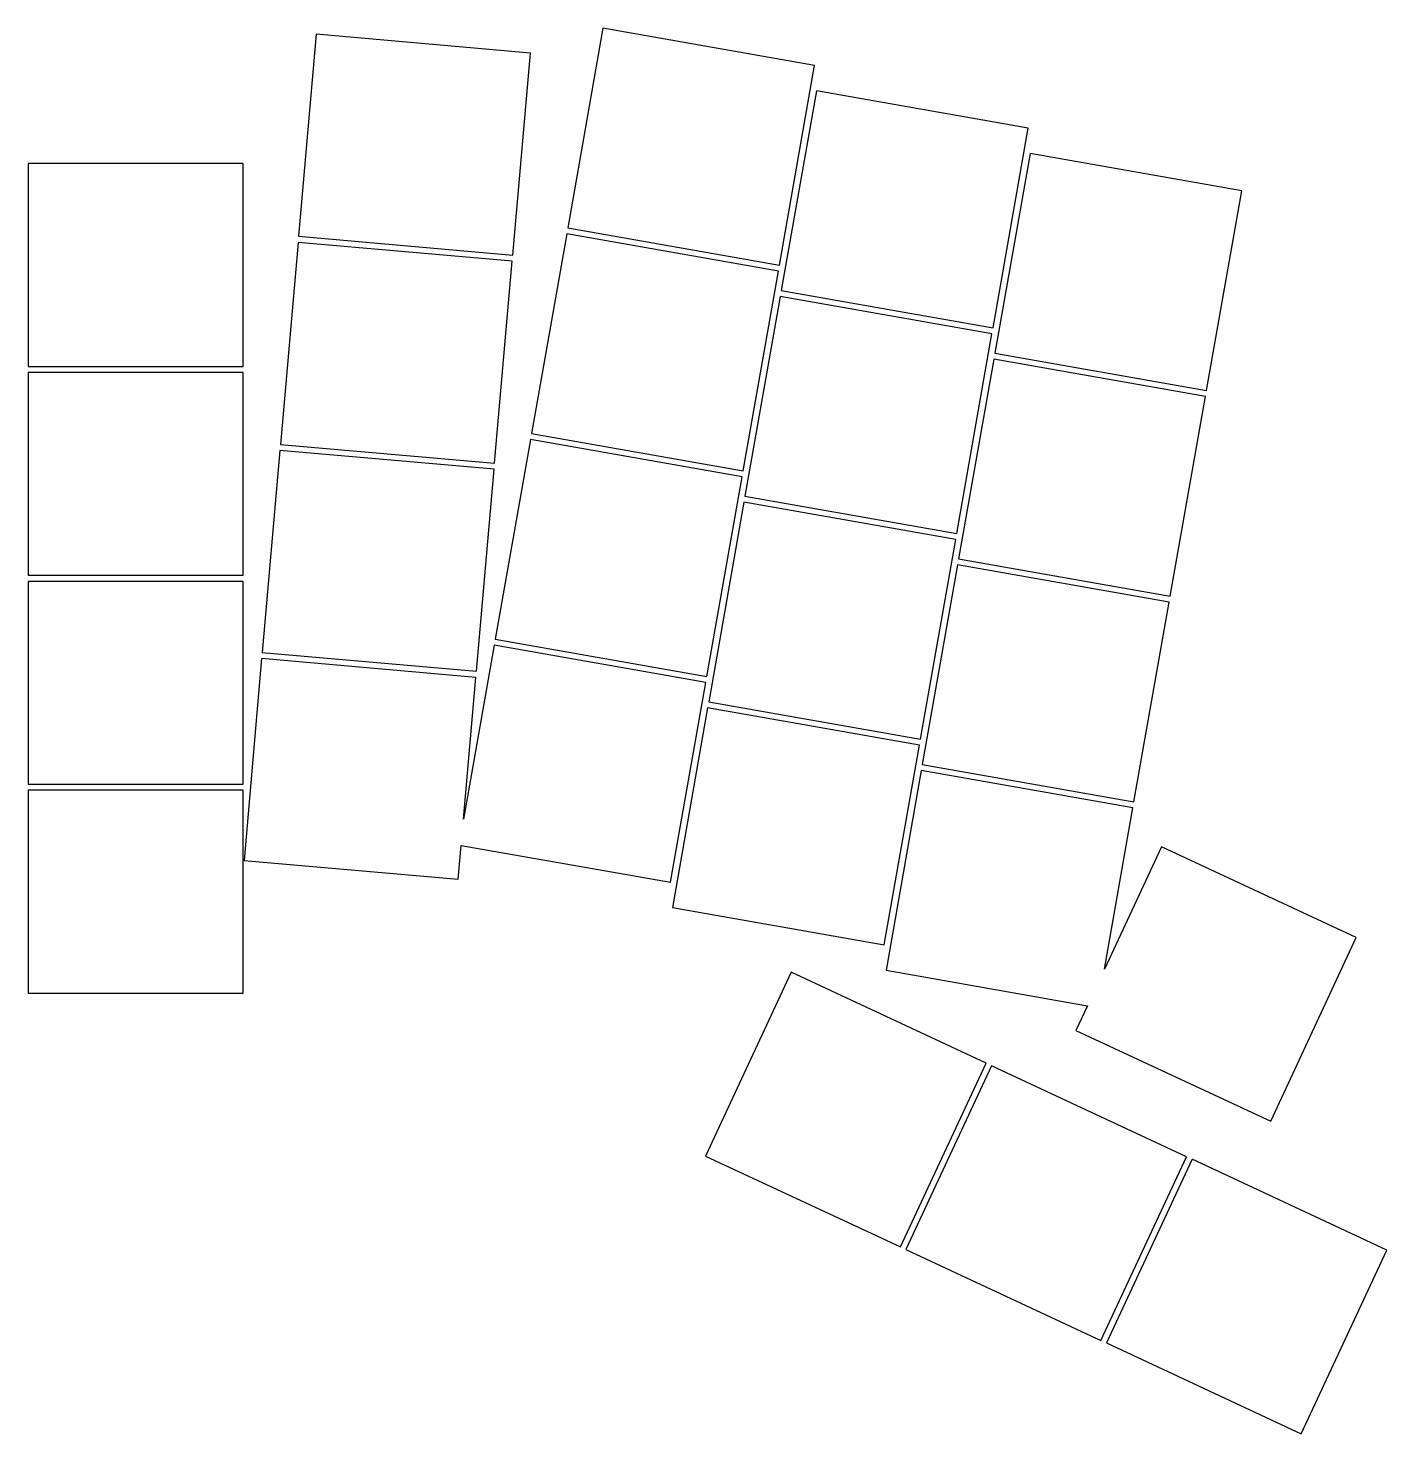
# Model space of a CAD drawing. Header units: millimetres. Extents: x 91 to 202, y -144 to -30.
import ezdxf

# ---------------------------------------------------------------- set-up
doc = ezdxf.new("R2010")
doc.units = ezdxf.units.MM

msp = doc.modelspace()

# ---------------------------------------------------------------- linework, layer by layer
for p, q in [((138.04, -29.72), (135.17, -45.97)), ((155.27, -32.76), (138.04, -29.72)), ((114.71, -30.22), (113.27, -46.66)), ((132.14, -31.75), (114.71, -30.22)), ((130.7, -48.19), (132.14, -31.75)), ((152.41, -49.01), (155.27, -32.76)), ((155.42, -34.81), (152.55, -51.06)), ((172.65, -37.85), (155.42, -34.81)), ((169.79, -54.1), (172.65, -37.85)), ((172.8, -39.91), (169.93, -56.16)), ((190.03, -42.95), (172.8, -39.91)), ((108.75, -40.75), (91.25, -40.75)), ((91.25, -40.75), (91.25, -57.25)), ((108.75, -57.25), (108.75, -40.75)), ((187.17, -59.2), (190.03, -42.95)), ((113.27, -46.66), (130.7, -48.19)), ((135.09, -46.46), (132.22, -62.71)), ((152.32, -49.5), (135.09, -46.46)), ((135.17, -45.97), (152.41, -49.01)), ((113.23, -47.16), (111.79, -63.6)), ((130.66, -48.68), (113.23, -47.16)), ((129.22, -65.12), (130.66, -48.68)), ((149.46, -65.75), (152.32, -49.5)), ((152.55, -51.06), (169.79, -54.1)), ((152.47, -51.56), (149.6, -67.8)), ((169.7, -54.59), (152.47, -51.56)), ((166.84, -70.84), (169.7, -54.59)), ((169.85, -56.65), (166.98, -72.9)), ((187.08, -59.69), (169.85, -56.65)), ((169.93, -56.16), (187.17, -59.2)), ((91.25, -57.25), (108.75, -57.25)), ((108.75, -57.75), (91.25, -57.75)), ((91.25, -57.75), (91.25, -74.25)), ((108.75, -74.25), (108.75, -57.75)), ((184.21, -75.94), (187.08, -59.69)), ((132.22, -62.71), (149.46, -65.75)), ((111.79, -63.6), (129.22, -65.12)), ((132.13, -63.2), (129.27, -79.45)), ((149.37, -66.24), (132.13, -63.2)), ((111.75, -64.09), (110.31, -80.53)), ((129.18, -65.62), (111.75, -64.09)), ((127.74, -82.06), (129.18, -65.62)), ((146.5, -82.49), (149.37, -66.24)), ((149.51, -68.3), (146.65, -84.55)), ((166.75, -71.34), (149.51, -68.3)), ((149.6, -67.8), (166.84, -70.84)), ((163.88, -87.59), (166.75, -71.34)), ((166.98, -72.9), (184.21, -75.94)), ((91.25, -74.25), (108.75, -74.25)), ((166.89, -73.39), (164.03, -89.64)), ((184.13, -76.43), (166.89, -73.39)), ((108.75, -74.75), (91.25, -74.75)), ((91.25, -74.75), (91.25, -91.25)), ((108.75, -91.25), (108.75, -74.75)), ((181.26, -92.68), (184.13, -76.43)), ((129.18, -79.94), (126.69, -94.09)), ((146.42, -82.98), (129.18, -79.94)), ((129.27, -79.45), (146.5, -82.49)), ((110.26, -81.03), (108.83, -97.47)), ((127.7, -82.56), (110.26, -81.03)), ((110.31, -80.53), (127.74, -82.06)), ((126.69, -94.09), (127.7, -82.56)), ((143.55, -99.23), (146.42, -82.98)), ((146.65, -84.55), (163.88, -87.59)), ((146.56, -85.04), (143.7, -101.29)), ((163.8, -88.08), (146.56, -85.04)), ((160.93, -104.33), (163.8, -88.08)), ((163.94, -90.13), (161.08, -106.38)), ((181.18, -93.17), (163.94, -90.13)), ((164.03, -89.64), (181.26, -92.68)), ((91.25, -91.25), (108.75, -91.25)), ((108.75, -91.75), (91.25, -91.75)), ((91.25, -91.75), (91.25, -108.25)), ((108.75, -108.25), (108.75, -91.75)), ((178.86, -106.3), (181.18, -93.17)), ((126.26, -98.99), (126.5, -96.23)), ((126.5, -96.23), (143.55, -99.23)), ((183.5, -96.34), (178.86, -106.3)), ((199.36, -103.74), (183.5, -96.34)), ((108.83, -97.47), (126.26, -98.99)), ((143.7, -101.29), (160.93, -104.33)), ((192.39, -118.69), (199.36, -103.74)), ((161.08, -106.38), (177.47, -109.28)), ((153.36, -106.56), (146.39, -121.52)), ((169.22, -113.96), (153.36, -106.56)), ((91.25, -108.25), (108.75, -108.25)), ((177.47, -109.28), (176.53, -111.3)), ((176.53, -111.3), (192.39, -118.69)), ((162.25, -128.91), (169.22, -113.96)), ((169.67, -114.17), (162.7, -129.12)), ((185.54, -121.57), (169.67, -114.17)), ((146.39, -121.52), (162.25, -128.91)), ((178.56, -136.52), (185.54, -121.57)), ((185.99, -121.78), (179.02, -136.73)), ((201.85, -129.17), (185.99, -121.78)), ((162.7, -129.12), (178.56, -136.52)), ((194.88, -144.13), (201.85, -129.17)), ((179.02, -136.73), (194.88, -144.13))]:
    msp.add_line(p, q)

doc.saveas('drawing.dxf')
